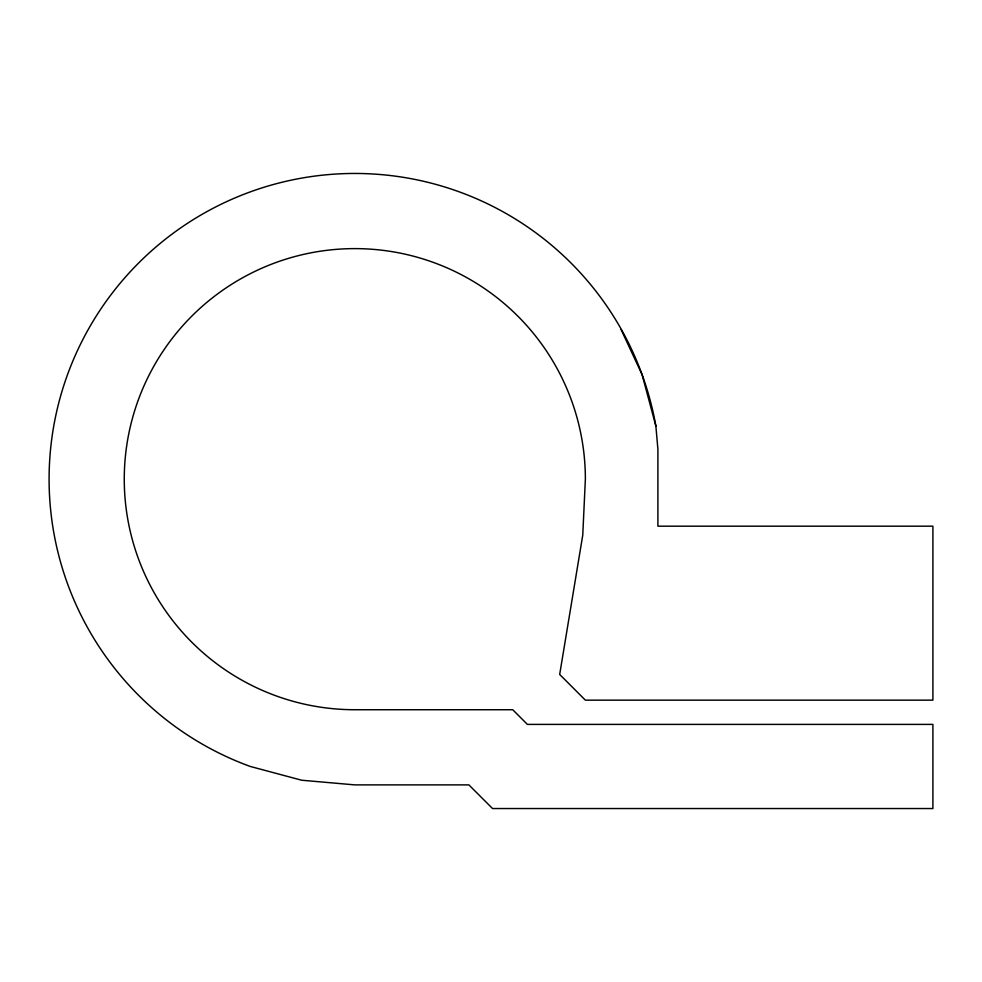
<?xml version="1.0" encoding="UTF-8"?>
<svg xmlns="http://www.w3.org/2000/svg" width="982" height="982" viewBox="0 0 982 982"><rect width="100%" height="100%" fill="white"/><g stroke="black" fill="none" stroke-linecap="round" stroke-linejoin="round"><path stroke-width="1.47" d="M621.103 329.608L642.093 374.608L655.878 426.09L657.903 449.228L657.903 526.18L932.9 526.18L932.9 700.154L585.37 700.154L559.679 674.45L582.756 535.165L585.37 479.167A230.561 230.561 0 0 0 354.809 248.618A230.561 230.561 0 0 0 124.26 479.167A230.561 230.561 0 0 0 354.809 709.728L512.727 709.728L527.395 724.397L932.9 724.397L932.9 808.542L492.547 808.542L468.893 784.888L354.809 784.888L301.732 780.236L250.25 766.451A305.709 305.709 0 0 1 158.298 244.984A305.709 305.709 0 0 1 655.878 426.09"/></g></svg>
